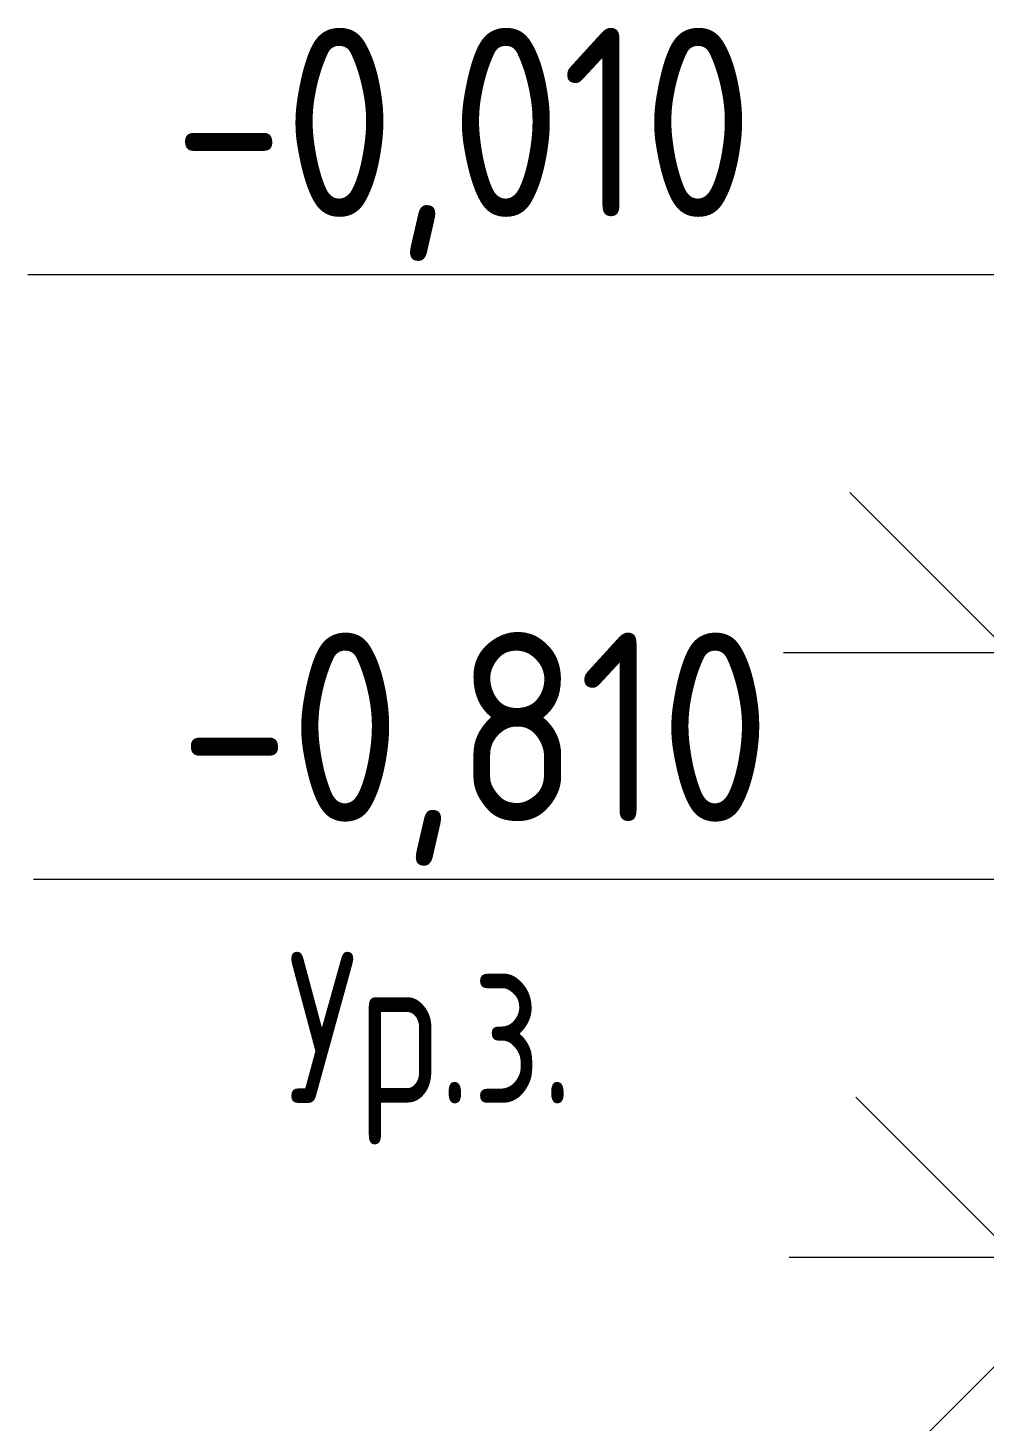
# Model space of a CAD drawing. Header units: millimetres. Extents: x -3929 to 624051, y 52832 to 514950.
# Drawn here: x 477636 to 478902, y 111720 to 113563 of the extents above; entities that cross this region are included whole.
import ezdxf

# ---------------------------------------------------------------- set-up
doc = ezdxf.new("R2010")
doc.units = ezdxf.units.MM
for name, color, linetype, lineweight in [('Аннотация', 7, 'Continuous', 18), ('Отметки', 7, 'Continuous', 9), ('Узлы', 7, 'Continuous', 18)]:
    doc.layers.add(name, color=color, linetype=linetype, lineweight=lineweight)
doc.styles.add('GOST Common_1', font='GOST_Common.ttf', dxfattribs={"width": 0.9, "height": 250})
doc.styles.add('GOST Common_3', font='GOST_Common.ttf', dxfattribs={"width": 0.8, "height": 350})

# ---------------------------------------------------------------- blocks, each defined once
blk = doc.blocks.new('Высотные отметки - Стрелка вверх-12093-Разрез 2-2')
at = {"layer": 'Аннотация', "lineweight": 20}
for p, q in [((21738.9, 450), (20438.9, 450)), ((21738.9, -50), (21738.9, 450)), ((21738.9, -50), (21526.8, 162.1)), ((21738.9, -50), (21951, 162.1)), ((22038.9, -50), (21438.9, -50))]:
    blk.add_line(p, q, dxfattribs=at)

msp = doc.modelspace()

# ---------------------------------------------------------------- hatches: boundary and pattern name
at = {"layer": 'Узлы', "lineweight": 5}
h = msp.add_hatch(dxfattribs=at)
h.set_pattern_fill('FP_22', color=256, style=0, pattern_type=2)
h.set_pattern_definition([(45, (492818, 121045.93), (-449.013, 449.013), []), (45, (492976.76, 121045.93), (0, 898.026), []), (45, (492659.26, 121045.93), (0, 898.026), [])])
h.paths.add_polyline_path([(527266.021, 109033.383), (527476.991, 109033.383), (527476.991, 110738.798), (529189.533, 110738.798), (529189.533, 112185.933), (528811.986, 112185.933), (528811.055, 111395.933), (527091.534, 111395.933), (527091.534, 109445.933), (527266.021, 109445.933), (527266.021, 109129.339)])
h.paths.add_polyline_path([(526263.577, 109033.383), (526519.948, 109033.383), (526519.948, 109445.933), (526569.948, 109445.933), (526569.948, 109645.933), (501624.237, 109645.933), (501624.237, 109445.933), (501676.021, 109445.933), (501676.021, 109067.891), (501824.237, 109067.891), (501824.237, 109195.933), (526136.352, 109195.933), (526136.352, 109033.383)])
h.paths.add_polyline_path([(483742.211, 109445.933), (500791.42, 109445.933), (500959.037, 109619.138), (501014.037, 109445.933), (501105.563, 109445.933), (501104.424, 112453.93), (486192.457, 112453.93), (486192.457, 112545.933), (480649.257, 112545.933), (479504.862, 111935.933), (479144.603, 111935.933), (479144.603, 111909.517), (478566.301, 111909.517), (478566.301, 111373.253), (482866.301, 111373.253), (483034.92, 109445.933), (483054.095, 109445.933)])
h.paths.add_polyline_path([(499387.935, 112394.207), (499387.939, 112394.207), (499388.911, 112386.853)])

# ---------------------------------------------------------------- block references
at = {"layer": 'Отметки', "lineweight": 20}
msp.add_blockref('Высотные отметки - Стрелка вверх-12093-Разрез 2-2', (457197.257, 112785.933), dxfattribs=at)

# ---------------------------------------------------------------- texts
at = {"layer": 'Отметки', "lineweight": 20, "char_height": 250, "width": 977.53229, "attachment_point": 1, "line_spacing_factor": 1.022761, "style": 'GOST Common_1'}
for s, insert in [('-0,010', (477828.836, 113562.64)), ('-0,810', (477836.455, 112762.64))]:
    msp.add_mtext(s, dxfattribs=dict(at, insert=insert))

# ---------------------------------------------------------------- next in the draw order: texts
at = {"layer": 'Аннотация', "lineweight": 9, "insert": (477979.308, 112340.014), "char_height": 200, "width": 517.221, "attachment_point": 1, "line_spacing_factor": 1.022766, "style": 'GOST Common_3', "bg_fill": 2}
msp.add_mtext('\\pxt1.8,3.6,5.4,7.2,9,10.8,12.6,14.4,16.2,18,19.8,21.6,23.4,25.2,27,28.8,30.6,32.4,34.2,36,37.8,39.6,41.4,43.2,45,46.8,48.6,50.4,52.2,54,55.8,57.6;{Ур.з.}', dxfattribs=at)

# ---------------------------------------------------------------- next in the draw order: block references
at = {"layer": 'Отметки', "lineweight": 20}
msp.add_blockref('Высотные отметки - Стрелка вверх-12093-Разрез 2-2', (457204.876, 111985.933), dxfattribs=at)

doc.saveas('drawing.dxf')
